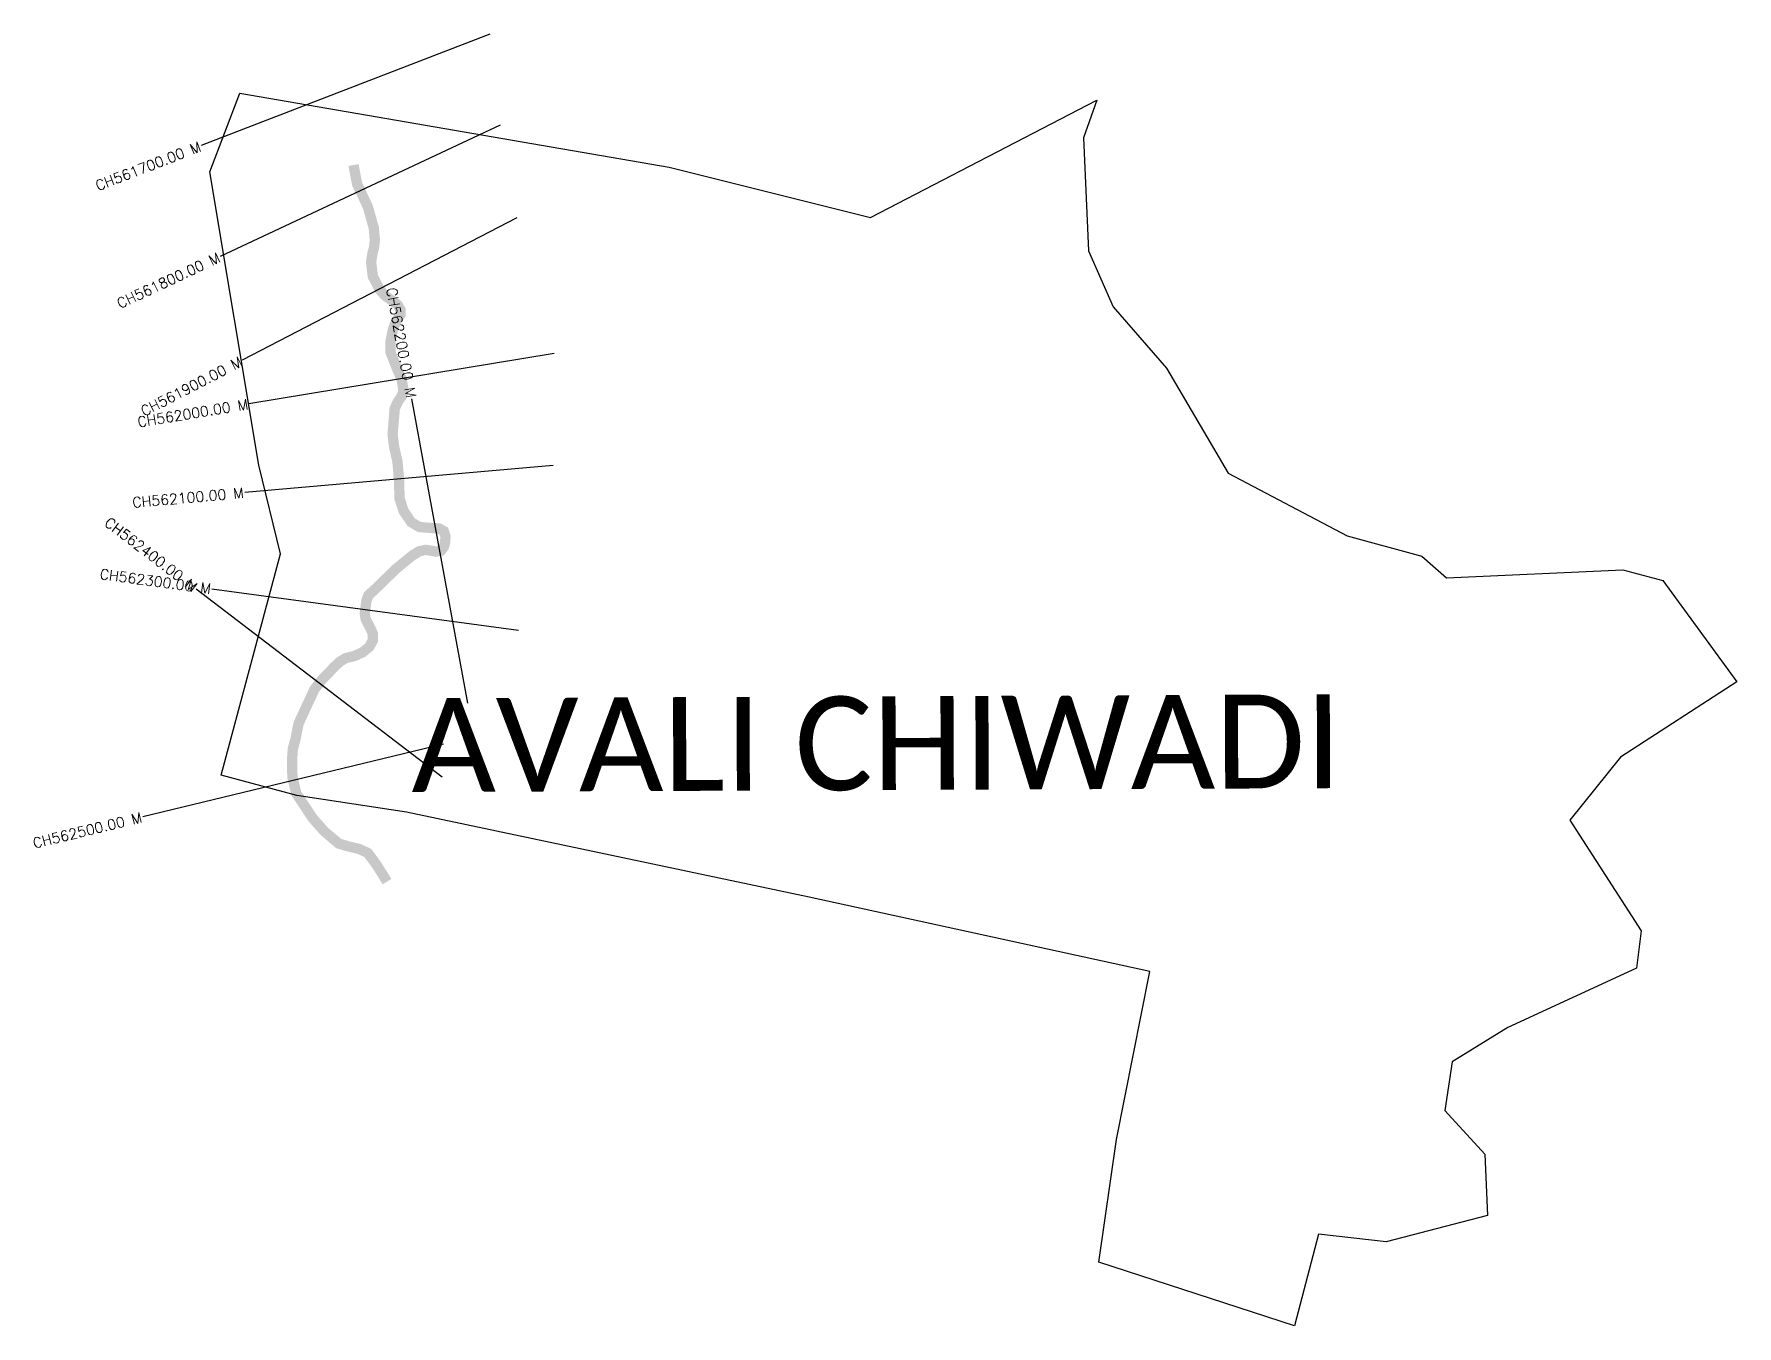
# Model space of a CAD drawing. Header units: metres. Extents: x 319160 to 320810, y 1849923 to 1851175.
import ezdxf
from ezdxf.enums import TextEntityAlignment as Align

# ---------------------------------------------------------------- set-up
doc = ezdxf.new("R2010")
doc.units = ezdxf.units.M
for name, color, linetype in [('CS', 134, 'Continuous'), ('CSMark', 6, 'Continuous'), ('UNPROTECTED', 10, 'Continuous'), ('VILLAGE BOUNDRY', 10, 'Continuous'), ('VILLAGE NAME', 250, 'Continuous')]:
    doc.layers.add(name, color=color, linetype=linetype)
doc.styles.get("Standard").update_dxf_attribs({"font": 'simplex.shx'})

msp = doc.modelspace()

# ---------------------------------------------------------------- linework, layer by layer
at = {"layer": 'CS'}
for p, q in [((319601.5, 1851175.3), (319321.7, 1851067.1)), ((319611.5, 1851087.1), (319339.9, 1850959.8)), ((319627.6, 1850997), (319361.2, 1850859)), ((319663.8, 1850865.6), (319367.8, 1850816.8)), ((319579.9, 1850526.8), (319525.6, 1850821.8)), ((319662.7, 1850757.2), (319363.9, 1850730.8)), ((319555, 1850454.8), (319316.8, 1850637.2)), ((319629.2, 1850597), (319331.9, 1850637.3)), ((319556.5, 1850487), (319265, 1850416.5))]:
    msp.add_line(p, q, dxfattribs=at)
at = {"layer": 'UNPROTECTED', "const_width": 10, "flags": 128}
msp.add_lwpolyline([(319469.2, 1851048.3), (319472.7, 1851030), (319483.1, 1851007.8), (319488.9, 1850987.3), (319489.9, 1850975.5), (319489.1, 1850968.3), (319487.5, 1850962.3), (319486.3, 1850954.2), (319487.9, 1850940.5), (319494.6, 1850927.5), (319499.7, 1850921.8), (319507.8, 1850916), (319511.8, 1850913), (319514.8, 1850907.9), (319514.9, 1850904), (319512.3, 1850899.6), (319509.1, 1850893.6), (319507.1, 1850887.7), (319504.9, 1850876), (319505.2, 1850866.6), (319512.2, 1850848.8), (319515.8, 1850841.2), (319517.6, 1850830.4), (319516.1, 1850824.6), (319512.4, 1850819.1), (319509.1, 1850812.4), (319508.7, 1850806.2), (319508.1, 1850799.5), (319507.1, 1850787.4), (319508.6, 1850774.9), (319511.8, 1850760.9), (319513.4, 1850742.2), (319513.8, 1850725.3), (319517.7, 1850713.1), (319525.1, 1850702.1), (319533.1, 1850697.4), (319544.5, 1850696.5), (319552.2, 1850696), (319556.7, 1850693.5), (319558.3, 1850688.7), (319558.1, 1850682.6), (319556.8, 1850678.1), (319554, 1850674.5), (319549.2, 1850673.6), (319539.2, 1850675.3), (319532.8, 1850673.9), (319526.1, 1850669.7), (319510.8, 1850657.2), (319490.3, 1850637.3), (319483.6, 1850631.2), (319481.7, 1850625.8), (319480.1, 1850613.6), (319481.1, 1850607.8), (319485.9, 1850598.7), (319488, 1850593.8), (319488, 1850587.6), (319484.4, 1850581.1), (319478, 1850576), (319470.4, 1850572.5), (319461.7, 1850570.3), (319456, 1850567), (319450, 1850561.2), (319438.5, 1850549.3), (319431.3, 1850540), (319416, 1850507.1), (319413.2, 1850492.8), (319410.4, 1850482.4), (319409.6, 1850470.8), (319410, 1850454.8), (319413.8, 1850439.1), (319429.6, 1850415.2), (319441.1, 1850402.2), (319454.9, 1850390.6), (319463.9, 1850387.9), (319475.4, 1850385.1), (319483.1, 1850381.4), (319491.2, 1850370.5), (319501.7, 1850353.7)], dxfattribs=at)
at = {"layer": 'VILLAGE BOUNDRY', "color": 3, "flags": 128}
for points in [[(320205.5, 1850910.9), (320257.3, 1850851.3), (320317, 1850749.5), (320432.2, 1850688.9), (320504.8, 1850669.2), (320528.7, 1850648.1), (320699.5, 1850655.8), (320738.2, 1850645.6), (320810.1, 1850547.2), (320697.3, 1850474.3), (320648.3, 1850413.1), (320717.2, 1850306.1), (320712.7, 1850269.7), (320588.1, 1850212.2), (320534.2, 1850179.1), (320526.9, 1850131.7), (320565.8, 1850089.6), (320568.3, 1850030.1), (320470, 1850004.6), (320404.5, 1850012), (320381.2, 1849923), (320191.7, 1849984.9), (320208.7, 1850103.6), (320241, 1850266.4), (319910.7, 1850338.7), (319520.5, 1850420.9), (319414.2, 1850437.1), (319340.8, 1850456.9), (319398.6, 1850671.4), (319377.4, 1850757.3), (319330.1, 1851041.8), (319359.1, 1851118), (319775.3, 1851046.4), (319970.2, 1850997.3), (320189.8, 1851111.1), (320176.6, 1851074.6), (320181.5, 1850965.1)], [(320181.5, 1850965.1), (320205.5, 1850910.9)]]:
    msp.add_lwpolyline(points, dxfattribs=at)

# ---------------------------------------------------------------- texts
at = {"layer": 'CSMark'}
for s, rotation, p in [('CH561700.00 M', 21.1325, (319320.8, 1851066.8)), ('CH561800.00 M', 25.1163, (319339, 1850959.4)), ('CH562200.00 M', 280.435, (319525.4, 1850822.8)), ('CH561900.00 M', 27.3681, (319360.3, 1850858.6)), ('CH562000.00 M', 9.3546, (319366.9, 1850816.6)), ('CH562100.00 M', 5.063, (319362.9, 1850730.7)), ('CH562400.00 M', 322.5627, (319316, 1850637.8)), ('CH562300.00 M', 352.2826, (319330.9, 1850637.5)), ('CH562500.00 M', 13.6064, (319264, 1850416.2))]:
    msp.add_text(s, height=10, rotation=rotation, dxfattribs=at).set_placement(p, align=Align.MIDDLE_RIGHT)
at = {"layer": 'VILLAGE NAME', "insert": (319525, 1850531.4), "char_height": 90.899, "attachment_point": 1, "rotation": 0.2435}
msp.add_mtext_dynamic_manual_height_columns('{\\fCalibri|b0|i0|c0|p34;AVALI CHIWADI}', width=939.355, gutter_width=454.5, heights=[0], dxfattribs=at)

doc.saveas('drawing.dxf')
